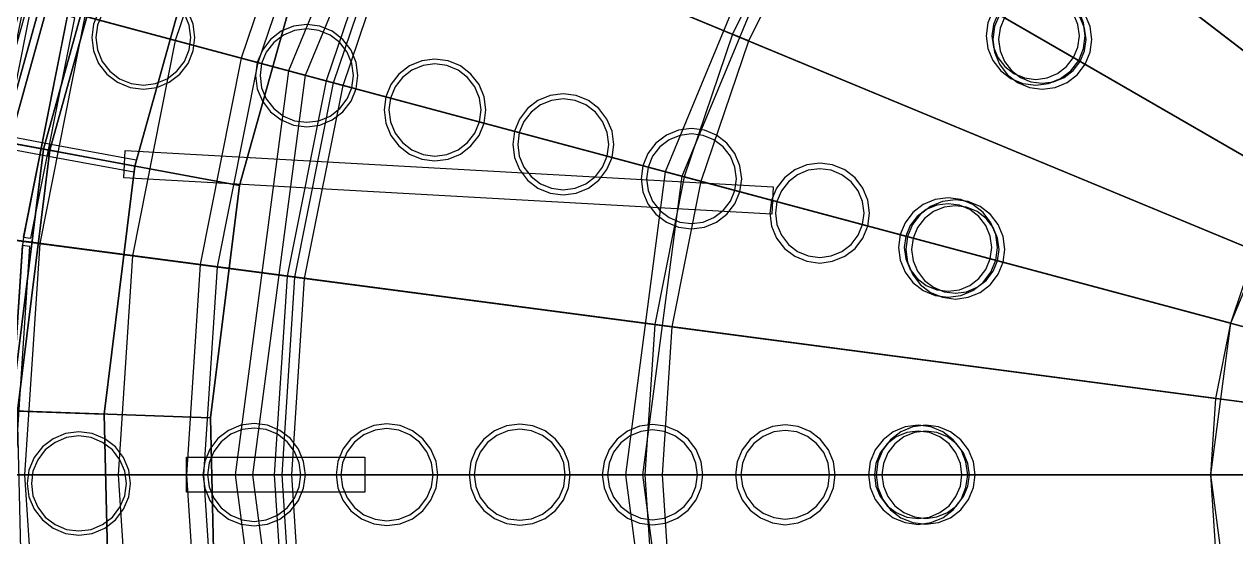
# Model space of a CAD drawing. Header units: millimetres. Extents: x -52000 to 54854, y -52000 to 53750.
# Drawn here: x -18162 to -5744, y -635 to 4617 of the extents above; entities that cross this region are included whole.
import ezdxf

# ---------------------------------------------------------------- set-up
doc = ezdxf.new("R2010")
doc.units = ezdxf.units.MM
for name, color, linetype, lineweight in [('D-BMK-AXIS', 7, 'Continuous', 13), ('D-STR-DECK', 7, 'Continuous', 25), ('D-STR-STRC', 7, 'Continuous', 25)]:
    doc.layers.add(name, color=color, linetype=linetype, lineweight=lineweight)

msp = doc.modelspace()

# ---------------------------------------------------------------- linework, layer by layer
at = {"layer": 'D-BMK-AXIS'}
msp.add_line((-52000, 0), (52000, 0), dxfattribs=at)
at = {"layer": 'D-STR-DECK'}
for points in [[(-4242.6, 4242.6), (-20435.4, 20435.4), (-22927.9, 17593.2), (-4760.1, 3652.6)], [(-4760.1, 3652.6), (-22927.9, 17593.2), (-25028.1, 14450), (-5196.2, 3000)], [(-4242.6, 4242.6), (-16617, 16617), (-18643.8, 14305.9), (-4760.1, 3652.6)], [(-4242.6, 4242.6), (-15399.6, 15399.6), (-17277.9, 13257.8), (-4760.1, 3652.6)], [(-5196.2, 3000), (-25028.1, 14450), (-26700.1, 11059.6), (-5543.3, 2296.1)], [(-4760.1, 3652.6), (-18643.8, 14305.9), (-20351.6, 11750), (-5196.2, 3000)], [(-4242.6, 4242.6), (-14182.2, 14182.2), (-15912.1, 12209.8), (-4760.1, 3652.6)], [(-3535.5, 3535.5), (-13293.6, 13293.6), (-14915, 11444.7), (-3966.8, 3043.8)], [(-4760.1, 3652.6), (-17277.9, 13257.8), (-18860.6, 10889.2), (-5196.2, 3000)], [(-4760.1, 3652.6), (-15912.1, 12209.8), (-17369.6, 10028.4), (-5196.2, 3000)], [(-3535.5, 3535.5), (-12162.2, 12162.2), (-13645.7, 10470.7), (-3966.8, 3043.8)], [(-5196.2, 3000), (-20351.6, 11750), (-21711.2, 8993.1), (-5543.3, 2296.1)], [(-3966.8, 3043.8), (-14915, 11444.7), (-16281.3, 9400), (-4330.1, 2500)], [(-4242.6, 4242.6), (-11313.7, 11313.7), (-13856.4, 8000), (-5196.2, 3000)], [(-5543.3, 2296.1), (-26700.1, 11059.6), (-27915.3, 7479.9), (-5795.6, 1552.9)], [(-3535.5, 3535.5), (-11030.9, 11030.9), (-12376.3, 9496.7), (-3966.8, 3043.8)], [(-5196.2, 3000), (-18860.6, 10889.2), (-20120.6, 8334.2), (-5543.3, 2296.1)], [(-3966.8, 3043.8), (-13645.7, 10470.7), (-14895.6, 8600), (-4330.1, 2500)], [(-5196.2, 3000), (-17369.6, 10028.4), (-18530, 7675.4), (-5543.3, 2296.1)], [(-3966.8, 3043.8), (-12376.3, 9496.7), (-13510, 7800), (-4330.1, 2500)], [(-4330.1, 2500), (-16281.3, 9400), (-17368.9, 7194.4), (-4619.4, 1913.4)], [(-5543.3, 2296.1), (-21711.2, 8993.1), (-22699.3, 6082.2), (-5795.6, 1552.9)], [(-4330.1, 2500), (-14895.6, 8600), (-15890.7, 6582.2), (-4619.4, 1913.4)], [(-3535.5, 3535.5), (-8485.3, 8485.3), (-10392.3, 6000), (-4330.1, 2500)], [(-5543.3, 2296.1), (-20120.6, 8334.2), (-21036.3, 5636.7), (-5795.6, 1552.9)], [(-13700.5, 7910), (-13856.4, 8000), (-15454.8, 4141.1), (-15280.9, 4094.5)], [(-5196.2, 3000), (-13856.4, 8000), (-15454.8, 4141.1), (-5795.6, 1552.9)], [(-4330.1, 2500), (-13510, 7800), (-14412.5, 5969.9), (-4619.4, 1913.4)], [(-5543.3, 2296.1), (-18530, 7675.4), (-19373.3, 5191.1), (-5795.6, 1552.9)], [(-5795.6, 1552.9), (-27915.3, 7479.9), (-28652.8, 3772.2), (-5948.7, 783.2)], [(-4619.4, 1913.4), (-17368.9, 7194.4), (-18159.4, 4865.8), (-4829.6, 1294.1)], [(-4619.4, 1913.4), (-15890.7, 6582.2), (-16613.9, 4451.7), (-4829.6, 1294.1)], [(-15077.7, 6245.4), (-15244, 6314.3), (-15937.8, 4270.5), (-15763.9, 4223.9)], [(-17953.1, 6181.3), (-17650.5, 6077.1), (-18389.1, 3416.5), (-18703.7, 3475)], [(-17578.2, 6052.2), (-17880.8, 6156.4), (-18628.5, 3461), (-18313.9, 3402.5)], [(-17243.4, 5936.9), (-17829.6, 6138.8), (-18575.3, 3451.1), (-17965.7, 3337.8)], [(-17767.3, 6117.3), (-17181.1, 5915.5), (-17900.9, 3325.8), (-18510.5, 3439.1)], [(-5795.6, 1552.9), (-22699.3, 6082.2), (-23299, 3067.4), (-5948.7, 783.2)], [(-17650.5, 6077.1), (-17578.2, 6052.2), (-18313.9, 3402.5), (-18389.1, 3416.5)], [(-15308.9, 5270.9), (-17578.2, 6052.2), (-18313.9, 3402.5), (-15954.3, 2964.1)], [(-17578.2, 6052.2), (-17578.2, 6052.2), (-18313.9, 3402.5), (-18313.9, 3402.5)], [(-14246.2, 5901), (-14412.5, 5969.9), (-15068.4, 4037.6), (-14894.6, 3991)], [(-14338.6, 5939.2), (-14412.5, 5969.9), (-15068.4, 4037.6), (-14991.2, 4016.9)], [(-4619.4, 1913.4), (-14412.5, 5969.9), (-15068.4, 4037.6), (-4829.6, 1294.1)], [(-10236.4, 5910), (-10392.3, 6000), (-11591.1, 3105.8), (-11417.2, 3059.2)], [(-4330.1, 2500), (-10392.3, 6000), (-11591.1, 3105.8), (-4829.6, 1294.1)], [(-17181.1, 5915.5), (-17243.4, 5936.9), (-17965.7, 3337.8), (-17900.9, 3325.8)], [(-17181.1, 5915.5), (-16341.4, 5626.4), (-17027.9, 3163.6), (-17900.9, 3325.8)], [(-17181.1, 5915.5), (-17181.1, 5915.5), (-17900.9, 3325.8), (-17900.9, 3325.8)], [(-10063.2, 5810), (-10219.1, 5900), (-10901.8, 4515.7), (-10735.5, 4446.8)], [(-5795.6, 1552.9), (-21036.3, 5636.7), (-21592, 2842.6), (-5948.7, 783.2)], [(-16341.4, 5626.4), (-16341.4, 5626.4), (-17027.9, 3163.6), (-17027.9, 3163.6)], [(-15308.9, 5270.9), (-15308.9, 5270.9), (-15954.3, 2964.1), (-15954.3, 2964.1)], [(-5795.6, 1552.9), (-19373.3, 5191.1), (-19885.1, 2617.9), (-5948.7, 783.2)], [(-18082.1, 4845.1), (-18159.4, 4865.8), (-18639.2, 2453.9), (-18559.8, 2443.5)], [(-4829.6, 1294.1), (-18159.4, 4865.8), (-18639.2, 2453.9), (-4957.2, 652.6)], [(-17536.5, 4698.9), (-17710.3, 4745.5), (-18178.2, 2393.2), (-17999.8, 2369.7)], [(-17644.1, 4683.2), (-17721.5, 4703.7), (-18172.5, 2436), (-18093.2, 2425.4)], [(-10735.5, 4446.8), (-10901.8, 4515.7), (-11397.9, 3054.1), (-11224.1, 3007.5)], [(-4829.6, 1294.1), (-16613.9, 4451.7), (-17052.9, 2245.1), (-4957.2, 652.6)], [(-15763.9, 4223.9), (-15937.8, 4270.5), (-16358.8, 2153.7), (-16180.4, 2130.2)], [(-15280.9, 4094.5), (-15454.8, 4141.1), (-16000, 0), (-15820, 0)], [(-5795.6, 1552.9), (-15454.8, 4141.1), (-16000, 0), (-6000, 0)], [(-14894.6, 3991), (-15068.4, 4037.6), (-15466.5, 2036.2), (-15288.1, 2012.7)], [(-14991.2, 4016.9), (-15068.4, 4037.6), (-15466.5, 2036.2), (-15387.2, 2025.8)], [(-4829.6, 1294.1), (-15068.4, 4037.6), (-15466.5, 2036.2), (-4957.2, 652.6)], [(-5948.7, 783.2), (-28652.8, 3772.2), (-28900, 0), (-6000, 0)], [(-18498.6, 3503), (-17889.1, 3389.7), (-17912.8, 3261.9), (-18522.4, 3375.2)], [(-17965.7, 3337.8), (-18575.3, 3451.1), (-18917.4, 677.5), (-18297.8, 655.3)], [(-18510.5, 3439.1), (-17900.9, 3325.8), (-18231.9, 653), (-18851.5, 675.2)], [(-15954.3, 2964.1), (-18313.9, 3402.5), (-18651.7, 668), (-16253.2, 582.1)], [(-18510.5, 3439.1), (-17900.9, 3325.8), (-17965.7, 3337.8), (-18575.3, 3451.1)], [(-18510.5, 3439.1), (-17900.9, 3325.8), (-17965.7, 3337.8), (-18575.3, 3451.1)], [(-15954.3, 2964.1), (-18313.9, 3402.5), (-18313.9, 3402.5), (-15954.3, 2964.1)], [(-15954.3, 2964.1), (-18313.9, 3402.5), (-18313.9, 3402.5), (-15954.3, 2964.1)], [(-17889.1, 3389.7), (-17016, 3227.5), (-17039.8, 3099.7), (-17912.8, 3261.9)], [(-17900.9, 3325.8), (-17965.7, 3337.8), (-18297.8, 655.3), (-18231.9, 653)], [(-17900.9, 3325.8), (-17027.9, 3163.6), (-17344.5, 621.2), (-18231.9, 653)], [(-17900.9, 3325.8), (-17900.9, 3325.8), (-18231.9, 653), (-18231.9, 653)], [(-17900.9, 3325.8), (-17027.9, 3163.6), (-17027.9, 3163.6), (-17900.9, 3325.8)], [(-17900.9, 3325.8), (-17027.9, 3163.6), (-17027.9, 3163.6), (-17900.9, 3325.8)], [(-10499.6, 2671.5), (-17141.9, 3043.5), (-17126.2, 3323.1), (-10484, 2951)], [(-17027.9, 3163.6), (-17027.9, 3163.6), (-17344.5, 621.2), (-17344.5, 621.2)], [(-11417.2, 3059.2), (-11591.1, 3105.8), (-12000, 0), (-11820, 0)], [(-4829.6, 1294.1), (-11591.1, 3105.8), (-12000, 0), (-5000, 0)], [(-5948.7, 783.2), (-23299, 3067.4), (-23500, 0), (-6000, 0)], [(-11224.1, 3007.5), (-11397.9, 3054.1), (-11699, 1540.2), (-11520.6, 1516.7)], [(-15954.3, 2964.1), (-15954.3, 2964.1), (-16253.2, 582.1), (-16253.2, 582.1)], [(-5948.7, 783.2), (-21592, 2842.6), (-21778.4, 0), (-6000, 0)], [(-5948.7, 783.2), (-19885.1, 2617.9), (-20056.7, 0), (-6000, 0)], [(-4957.2, 652.6), (-18639.2, 2453.9), (-18800, 0), (-5000, 0)], [(-17999.8, 2369.7), (-18178.2, 2393.2), (-18335.1, 0), (-18155.1, 0)], [(-18104.5, 2340.1), (-18183.8, 2350.4), (-18335, 43.2), (-18255, 43)], [(-4957.2, 652.6), (-17052.9, 2245.1), (-17200, 0), (-5000, 0)], [(-16180.4, 2130.2), (-16358.8, 2153.7), (-16500, 0), (-16320, 0)], [(-15288.1, 2012.7), (-15466.5, 2036.2), (-15600, 0), (-15420, 0)], [(-15387.2, 2025.8), (-15466.5, 2036.2), (-15600, 0), (-15520, 0)], [(-4957.2, 652.6), (-15466.5, 2036.2), (-15600, 0), (-5000, 0)], [(-11520.6, 1516.7), (-11699, 1540.2), (-11800, 0), (-11620, 0)], [(-16253.2, 582.1), (-18651.7, 668), (-18651.7, 668), (-16253.2, 582.1)], [(-16253.2, 582.1), (-18651.7, 668), (-18651.7, 668), (-16253.2, 582.1)], [(-16253.2, 582.1), (-18651.7, 668), (-18582.6, -2091.8), (-16197.7, -1823.3)], [(-18231.9, 653), (-17344.5, 621.2), (-17344.5, 621.2), (-18231.9, 653)], [(-18231.9, 653), (-17344.5, 621.2), (-17344.5, 621.2), (-18231.9, 653)], [(-18231.9, 653), (-17344.5, 621.2), (-17282.8, -1945.5), (-18165.3, -2044.8)], [(-17344.5, 621.2), (-17344.5, 621.2), (-17282.8, -1945.5), (-17282.8, -1945.5)], [(-16253.2, 582.1), (-16253.2, 582.1), (-16197.7, -1823.3), (-16197.7, -1823.3)], [(-14672.7, -180), (-16500, -180), (-16500, 180), (-14672.7, 180)], [(-6000, 0), (-28900, 0), (-28652.8, -3772.2), (-5948.7, -783.2)], [(-6000, 0), (-23500, 0), (-23299, -3067.4), (-5948.7, -783.2)], [(-6000, 0), (-21778.4, 0), (-21592, -2842.6), (-5948.7, -783.2)], [(-6000, 0), (-20056.7, 0), (-19885.1, -2617.9), (-5948.7, -783.2)], [(-5000, 0), (-18800, 0), (-18639.2, -2453.9), (-4957.2, -652.6)], [(-18155.1, 0), (-18335.1, 0), (-18178.2, -2393.2), (-17999.8, -2369.7)], [(-5000, 0), (-17200, 0), (-17052.9, -2245.1), (-4957.2, -652.6)], [(-16320, 0), (-16500, 0), (-16358.8, -2153.7), (-16180.4, -2130.2)], [(-15820, 0), (-16000, 0), (-15454.8, -4141.1), (-15280.9, -4094.5)], [(-6000, 0), (-16000, 0), (-15454.8, -4141.1), (-5795.6, -1552.9)], [(-15420, 0), (-15600, 0), (-15466.5, -2036.2), (-15288.1, -2012.7)], [(-15520, 0), (-15600, 0), (-15466.5, -2036.2), (-15387.2, -2025.8)], [(-5000, 0), (-15600, 0), (-15466.5, -2036.2), (-4957.2, -652.6)], [(-11820, 0), (-12000, 0), (-11591.1, -3105.8), (-11417.2, -3059.2)], [(-5000, 0), (-12000, 0), (-11591.1, -3105.8), (-4829.6, -1294.1)], [(-11620, 0), (-11800, 0), (-11699, -1540.2), (-11520.6, -1516.7)]]:
    msp.add_lwpolyline(points, close=True, dxfattribs=at)
at = {"layer": 'D-STR-STRC'}
for points in [[(-16412, 4480.5), (-16430.1, 4617.4), (-16482.9, 4745), (-16567, 4854.6), (-16676.6, 4938.7), (-16804.2, 4991.5), (-16941.1, 5009.6), (-17078.1, 4991.5), (-17205.7, 4938.7), (-17315.3, 4854.6), (-17399.4, 4745), (-17452.2, 4617.4), (-17470.2, 4480.5), (-17452.2, 4343.5), (-17399.4, 4215.9), (-17315.3, 4106.3), (-17205.7, 4022.3), (-17078.1, 3969.4), (-16941.1, 3951.4), (-16804.2, 3969.4), (-16676.6, 4022.3), (-16567, 4106.3), (-16482.9, 4215.9), (-16430.1, 4343.5)], [(-16412, 4480.5), (-16430.1, 4617.4), (-16482.9, 4745), (-16567, 4854.6), (-16676.6, 4938.7), (-16804.2, 4991.5), (-16941.1, 5009.6), (-17078.1, 4991.5), (-17205.7, 4938.7), (-17315.3, 4854.6), (-17399.4, 4745), (-17452.2, 4617.4), (-17470.2, 4480.5), (-17452.2, 4343.5), (-17399.4, 4215.9), (-17315.3, 4106.3), (-17205.7, 4022.3), (-17078.1, 3969.4), (-16941.1, 3951.4), (-16804.2, 3969.4), (-16676.6, 4022.3), (-16567, 4106.3), (-16482.9, 4215.9), (-16430.1, 4343.5)], [(-7286, 4500), (-7303.4, 4631.5), (-7354.1, 4754.1), (-7434.9, 4859.3), (-7540.1, 4940.1), (-7662.7, 4990.9), (-7794.2, 5008.2), (-7925.8, 4990.9), (-8048.3, 4940.1), (-8153.6, 4859.3), (-8234.3, 4754.1), (-8285.1, 4631.5), (-8302.4, 4500), (-8285.1, 4368.5), (-8234.3, 4245.9), (-8153.6, 4140.7), (-8048.3, 4059.9), (-7925.8, 4009.1), (-7794.2, 3991.8), (-7662.7, 4009.1), (-7540.1, 4059.9), (-7434.9, 4140.7), (-7354.1, 4245.9), (-7303.4, 4368.5)], [(-7286, 4500), (-7303.4, 4631.5), (-7354.1, 4754.1), (-7434.9, 4859.3), (-7540.1, 4940.1), (-7662.7, 4990.9), (-7794.2, 5008.2), (-7925.8, 4990.9), (-8048.3, 4940.1), (-8153.6, 4859.3), (-8234.3, 4754.1), (-8285.1, 4631.5), (-8302.4, 4500), (-8285.1, 4368.5), (-8234.3, 4245.9), (-8153.6, 4140.7), (-8048.3, 4059.9), (-7925.8, 4009.1), (-7794.2, 3991.8), (-7662.7, 4009.1), (-7540.1, 4059.9), (-7434.9, 4140.7), (-7354.1, 4245.9), (-7303.4, 4368.5)], [(-7218.9, 4461.1), (-7236.2, 4592.6), (-7286.9, 4715.1), (-7367.7, 4820.3), (-7472.9, 4901.1), (-7595.4, 4951.8), (-7726.9, 4969.1), (-7858.4, 4951.8), (-7980.9, 4901.1), (-8086.1, 4820.3), (-8166.8, 4715.1), (-8217.6, 4592.6), (-8234.9, 4461.1), (-8217.6, 4329.6), (-8166.8, 4207.1), (-8086.1, 4101.9), (-7980.9, 4021.2), (-7858.4, 3970.4), (-7726.9, 3953.1), (-7595.4, 3970.4), (-7472.9, 4021.2), (-7367.7, 4101.9), (-7286.9, 4207.1), (-7236.2, 4329.6)], [(-16454.5, 4480.5), (-16471.1, 4606.4), (-16519.7, 4723.8), (-16597, 4824.6), (-16697.8, 4901.9), (-16815.2, 4950.6), (-16941.1, 4967.1), (-17067.1, 4950.6), (-17184.5, 4901.9), (-17285.3, 4824.6), (-17362.6, 4723.8), (-17411.2, 4606.4), (-17427.8, 4480.5), (-17411.2, 4354.5), (-17362.6, 4237.1), (-17285.3, 4136.3), (-17184.5, 4059), (-17067.1, 4010.4), (-16941.1, 3993.8), (-16815.2, 4010.4), (-16697.8, 4059), (-16597, 4136.3), (-16519.7, 4237.1), (-16471.1, 4354.5)], [(-16454.5, 4480.5), (-16471.1, 4606.4), (-16519.7, 4723.8), (-16597, 4824.6), (-16697.8, 4901.9), (-16815.2, 4950.6), (-16941.1, 4967.1), (-17067.1, 4950.6), (-17184.5, 4901.9), (-17285.3, 4824.6), (-17362.6, 4723.8), (-17411.2, 4606.4), (-17427.8, 4480.5), (-17411.2, 4354.5), (-17362.6, 4237.1), (-17285.3, 4136.3), (-17184.5, 4059), (-17067.1, 4010.4), (-16941.1, 3993.8), (-16815.2, 4010.4), (-16697.8, 4059), (-16597, 4136.3), (-16519.7, 4237.1), (-16471.1, 4354.5)], [(-7345.9, 4500), (-7361.2, 4616), (-7406, 4724.2), (-7477.2, 4817), (-7570.1, 4888.3), (-7678.2, 4933.1), (-7794.2, 4948.3), (-7910.3, 4933.1), (-8018.4, 4888.3), (-8111.3, 4817), (-8182.5, 4724.2), (-8227.3, 4616), (-8242.6, 4500), (-8227.3, 4384), (-8182.5, 4275.8), (-8111.3, 4183), (-8018.4, 4111.7), (-7910.3, 4066.9), (-7794.2, 4051.7), (-7678.2, 4066.9), (-7570.1, 4111.7), (-7477.2, 4183), (-7406, 4275.8), (-7361.2, 4384)], [(-7345.9, 4500), (-7361.2, 4616), (-7406, 4724.2), (-7477.2, 4817), (-7570.1, 4888.3), (-7678.2, 4933.1), (-7794.2, 4948.3), (-7910.3, 4933.1), (-8018.4, 4888.3), (-8111.3, 4817), (-8182.5, 4724.2), (-8227.3, 4616), (-8242.6, 4500), (-8227.3, 4384), (-8182.5, 4275.8), (-8111.3, 4183), (-8018.4, 4111.7), (-7910.3, 4066.9), (-7794.2, 4051.7), (-7678.2, 4066.9), (-7570.1, 4111.7), (-7477.2, 4183), (-7406, 4275.8), (-7361.2, 4384)], [(-7278.9, 4461.1), (-7294.1, 4577.1), (-7338.9, 4685.1), (-7410.1, 4777.9), (-7502.9, 4849.1), (-7610.9, 4893.8), (-7726.9, 4909.1), (-7842.8, 4893.8), (-7950.9, 4849.1), (-8043.7, 4777.9), (-8114.9, 4685.1), (-8159.6, 4577.1), (-8174.9, 4461.1), (-8159.6, 4345.2), (-8114.9, 4237.1), (-8043.7, 4144.3), (-7950.9, 4073.1), (-7842.8, 4028.4), (-7726.9, 4013.1), (-7610.9, 4028.4), (-7502.9, 4073.1), (-7410.1, 4144.3), (-7338.9, 4237.1), (-7294.1, 4345.2)], [(-14742.4, 4090.8), (-14760.2, 4226.6), (-14812.7, 4353.1), (-14896, 4461.7), (-15004.7, 4545.1), (-15131.2, 4597.5), (-15267, 4615.4), (-15402.8, 4597.5), (-15529.3, 4545.1), (-15638, 4461.7), (-15721.3, 4353.1), (-15773.7, 4226.6), (-15791.6, 4090.8), (-15773.7, 3955), (-15721.3, 3828.5), (-15638, 3719.8), (-15529.3, 3636.4), (-15402.8, 3584), (-15267, 3566.1), (-15131.2, 3584), (-15004.7, 3636.4), (-14896, 3719.8), (-14812.7, 3828.5), (-14760.2, 3955)], [(-14742.4, 4090.8), (-14760.2, 4226.6), (-14812.7, 4353.1), (-14896, 4461.7), (-15004.7, 4545.1), (-15131.2, 4597.5), (-15267, 4615.4), (-15402.8, 4597.5), (-15529.3, 4545.1), (-15638, 4461.7), (-15721.3, 4353.1), (-15773.7, 4226.6), (-15791.6, 4090.8), (-15773.7, 3955), (-15721.3, 3828.5), (-15638, 3719.8), (-15529.3, 3636.4), (-15402.8, 3584), (-15267, 3566.1), (-15131.2, 3584), (-15004.7, 3636.4), (-14896, 3719.8), (-14812.7, 3828.5), (-14760.2, 3955)], [(-14788.5, 4090.8), (-14804.8, 4214.6), (-14852.6, 4330), (-14928.7, 4429.1), (-15027.7, 4505.2), (-15143.2, 4553), (-15267, 4569.3), (-15390.8, 4553), (-15506.2, 4505.2), (-15605.3, 4429.1), (-15681.4, 4330), (-15729.2, 4214.6), (-15745.5, 4090.8), (-15729.2, 3966.9), (-15681.4, 3851.5), (-15605.3, 3752.4), (-15506.2, 3676.4), (-15390.8, 3628.6), (-15267, 3612.3), (-15143.2, 3628.6), (-15027.7, 3676.4), (-14928.7, 3752.4), (-14852.6, 3851.5), (-14804.8, 3966.9)], [(-14788.5, 4090.8), (-14804.8, 4214.6), (-14852.6, 4330), (-14928.7, 4429.1), (-15027.7, 4505.2), (-15143.2, 4553), (-15267, 4569.3), (-15390.8, 4553), (-15506.2, 4505.2), (-15605.3, 4429.1), (-15681.4, 4330), (-15729.2, 4214.6), (-15745.5, 4090.8), (-15729.2, 3966.9), (-15681.4, 3851.5), (-15605.3, 3752.4), (-15506.2, 3676.4), (-15390.8, 3628.6), (-15267, 3612.3), (-15143.2, 3628.6), (-15027.7, 3676.4), (-14928.7, 3752.4), (-14852.6, 3851.5), (-14804.8, 3966.9)], [(-13430.9, 3738.5), (-13448.7, 3873.4), (-13500.8, 3999.2), (-13583.6, 4107.1), (-13691.6, 4190), (-13817.3, 4242.1), (-13952.3, 4259.8), (-14087.2, 4242.1), (-14212.9, 4190), (-14320.9, 4107.1), (-14403.8, 3999.2), (-14455.8, 3873.4), (-14473.6, 3738.5), (-14455.8, 3603.6), (-14403.8, 3477.8), (-14320.9, 3369.9), (-14212.9, 3287), (-14087.2, 3234.9), (-13952.3, 3217.2), (-13817.3, 3234.9), (-13691.6, 3287), (-13583.6, 3369.9), (-13500.8, 3477.8), (-13448.7, 3603.6)], [(-13430.9, 3738.5), (-13448.7, 3873.4), (-13500.8, 3999.2), (-13583.6, 4107.1), (-13691.6, 4190), (-13817.3, 4242.1), (-13952.3, 4259.8), (-14087.2, 4242.1), (-14212.9, 4190), (-14320.9, 4107.1), (-14403.8, 3999.2), (-14455.8, 3873.4), (-14473.6, 3738.5), (-14455.8, 3603.6), (-14403.8, 3477.8), (-14320.9, 3369.9), (-14212.9, 3287), (-14087.2, 3234.9), (-13952.3, 3217.2), (-13817.3, 3234.9), (-13691.6, 3287), (-13583.6, 3369.9), (-13500.8, 3477.8), (-13448.7, 3603.6)], [(-13479.8, 3738.5), (-13495.9, 3860.8), (-13543.1, 3974.7), (-13618.2, 4072.6), (-13716, 4147.7), (-13830, 4194.9), (-13952.3, 4211), (-14074.5, 4194.9), (-14188.5, 4147.7), (-14286.3, 4072.6), (-14361.4, 3974.7), (-14408.6, 3860.8), (-14424.7, 3738.5), (-14408.6, 3616.2), (-14361.4, 3502.3), (-14286.3, 3404.4), (-14188.5, 3329.3), (-14074.5, 3282.1), (-13952.3, 3266), (-13830, 3282.1), (-13716, 3329.3), (-13618.2, 3404.4), (-13543.1, 3502.3), (-13495.9, 3616.2)], [(-13479.8, 3738.5), (-13495.9, 3860.8), (-13543.1, 3974.7), (-13618.2, 4072.6), (-13716, 4147.7), (-13830, 4194.9), (-13952.3, 4211), (-14074.5, 4194.9), (-14188.5, 4147.7), (-14286.3, 4072.6), (-14361.4, 3974.7), (-14408.6, 3860.8), (-14424.7, 3738.5), (-14408.6, 3616.2), (-14361.4, 3502.3), (-14286.3, 3404.4), (-14188.5, 3329.3), (-14074.5, 3282.1), (-13952.3, 3266), (-13830, 3282.1), (-13716, 3329.3), (-13618.2, 3404.4), (-13543.1, 3502.3), (-13495.9, 3616.2)], [(-12119.5, 3386.2), (-12137.1, 3520.3), (-12188.9, 3645.2), (-12271.2, 3752.5), (-12378.5, 3834.9), (-12503.4, 3886.6), (-12637.5, 3904.3), (-12771.6, 3886.6), (-12896.6, 3834.9), (-13003.8, 3752.5), (-13086.2, 3645.2), (-13137.9, 3520.3), (-13155.6, 3386.2), (-13137.9, 3252.1), (-13086.2, 3127.2), (-13003.8, 3019.9), (-12896.6, 2937.6), (-12771.6, 2885.8), (-12637.5, 2868.2), (-12503.4, 2885.8), (-12378.5, 2937.6), (-12271.2, 3019.9), (-12188.9, 3127.2), (-12137.1, 3252.1)], [(-12119.5, 3386.2), (-12137.1, 3520.3), (-12188.9, 3645.2), (-12271.2, 3752.5), (-12378.5, 3834.9), (-12503.4, 3886.6), (-12637.5, 3904.3), (-12771.6, 3886.6), (-12896.6, 3834.9), (-13003.8, 3752.5), (-13086.2, 3645.2), (-13137.9, 3520.3), (-13155.6, 3386.2), (-13137.9, 3252.1), (-13086.2, 3127.2), (-13003.8, 3019.9), (-12896.6, 2937.6), (-12771.6, 2885.8), (-12637.5, 2868.2), (-12503.4, 2885.8), (-12378.5, 2937.6), (-12271.2, 3019.9), (-12188.9, 3127.2), (-12137.1, 3252.1)], [(-12171.1, 3386.2), (-12187, 3506.9), (-12233.6, 3619.4), (-12307.7, 3716), (-12404.3, 3790.2), (-12516.8, 3836.8), (-12637.5, 3852.6), (-12758.3, 3836.8), (-12870.7, 3790.2), (-12967.3, 3716), (-13041.5, 3619.4), (-13088.1, 3506.9), (-13104, 3386.2), (-13088.1, 3265.5), (-13041.5, 3153), (-12967.3, 3056.4), (-12870.7, 2982.3), (-12758.3, 2935.7), (-12637.5, 2919.8), (-12516.8, 2935.7), (-12404.3, 2982.3), (-12307.7, 3056.4), (-12233.6, 3153), (-12187, 3265.5)], [(-12171.1, 3386.2), (-12187, 3506.9), (-12233.6, 3619.4), (-12307.7, 3716), (-12404.3, 3790.2), (-12516.8, 3836.8), (-12637.5, 3852.6), (-12758.3, 3836.8), (-12870.7, 3790.2), (-12967.3, 3716), (-13041.5, 3619.4), (-13088.1, 3506.9), (-13104, 3386.2), (-13088.1, 3265.5), (-13041.5, 3153), (-12967.3, 3056.4), (-12870.7, 2982.3), (-12758.3, 2935.7), (-12637.5, 2919.8), (-12516.8, 2935.7), (-12404.3, 2982.3), (-12307.7, 3056.4), (-12233.6, 3153), (-12187, 3265.5)], [(-10808, 3033.9), (-10825.6, 3167.2), (-10877, 3291.3), (-10958.8, 3397.9), (-11065.4, 3479.7), (-11189.6, 3531.2), (-11322.8, 3548.7), (-11456, 3531.2), (-11580.2, 3479.7), (-11686.8, 3397.9), (-11768.6, 3291.3), (-11820, 3167.2), (-11837.6, 3033.9), (-11820, 2900.7), (-11768.6, 2776.6), (-11686.8, 2669.9), (-11580.2, 2588.1), (-11456, 2536.7), (-11322.8, 2519.2), (-11189.6, 2536.7), (-11065.4, 2588.1), (-10958.8, 2669.9), (-10877, 2776.6), (-10825.6, 2900.7)], [(-10808, 3033.9), (-10825.6, 3167.2), (-10877, 3291.3), (-10958.8, 3397.9), (-11065.4, 3479.7), (-11189.6, 3531.2), (-11322.8, 3548.7), (-11456, 3531.2), (-11580.2, 3479.7), (-11686.8, 3397.9), (-11768.6, 3291.3), (-11820, 3167.2), (-11837.6, 3033.9), (-11820, 2900.7), (-11768.6, 2776.6), (-11686.8, 2669.9), (-11580.2, 2588.1), (-11456, 2536.7), (-11322.8, 2519.2), (-11189.6, 2536.7), (-11065.4, 2588.1), (-10958.8, 2669.9), (-10877, 2776.6), (-10825.6, 2900.7)], [(-10862.4, 3033.9), (-10878.1, 3153.1), (-10924.1, 3264.1), (-10997.2, 3359.5), (-11092.6, 3432.7), (-11203.6, 3478.6), (-11322.8, 3494.3), (-11442, 3478.6), (-11553, 3432.7), (-11648.4, 3359.5), (-11721.5, 3264.1), (-11767.5, 3153.1), (-11783.2, 3033.9), (-11767.5, 2914.8), (-11721.5, 2803.7), (-11648.4, 2708.4), (-11553, 2635.2), (-11442, 2589.2), (-11322.8, 2573.5), (-11203.6, 2589.2), (-11092.6, 2635.2), (-10997.2, 2708.4), (-10924.1, 2803.7), (-10878.1, 2914.8)], [(-10862.4, 3033.9), (-10878.1, 3153.1), (-10924.1, 3264.1), (-10997.2, 3359.5), (-11092.6, 3432.7), (-11203.6, 3478.6), (-11322.8, 3494.3), (-11442, 3478.6), (-11553, 3432.7), (-11648.4, 3359.5), (-11721.5, 3264.1), (-11767.5, 3153.1), (-11783.2, 3033.9), (-11767.5, 2914.8), (-11721.5, 2803.7), (-11648.4, 2708.4), (-11553, 2635.2), (-11442, 2589.2), (-11322.8, 2573.5), (-11203.6, 2589.2), (-11092.6, 2635.2), (-10997.2, 2708.4), (-10924.1, 2803.7), (-10878.1, 2914.8)], [(-9496.6, 2681.7), (-9514, 2814), (-9565.1, 2937.4), (-9646.4, 3043.3), (-9752.3, 3124.6), (-9875.7, 3175.7), (-10008.1, 3193.1), (-10140.4, 3175.7), (-10263.8, 3124.6), (-10369.7, 3043.3), (-10451, 2937.4), (-10502.1, 2814), (-10519.5, 2681.7), (-10502.1, 2549.3), (-10451, 2425.9), (-10369.7, 2320), (-10263.8, 2238.7), (-10140.4, 2187.6), (-10008.1, 2170.2), (-9875.7, 2187.6), (-9752.3, 2238.7), (-9646.4, 2320), (-9565.1, 2425.9), (-9514, 2549.3)], [(-9496.6, 2681.7), (-9514, 2814), (-9565.1, 2937.4), (-9646.4, 3043.3), (-9752.3, 3124.6), (-9875.7, 3175.7), (-10008.1, 3193.1), (-10140.4, 3175.7), (-10263.8, 3124.6), (-10369.7, 3043.3), (-10451, 2937.4), (-10502.1, 2814), (-10519.5, 2681.7), (-10502.1, 2549.3), (-10451, 2425.9), (-10369.7, 2320), (-10263.8, 2238.7), (-10140.4, 2187.6), (-10008.1, 2170.2), (-9875.7, 2187.6), (-9752.3, 2238.7), (-9646.4, 2320), (-9565.1, 2425.9), (-9514, 2549.3)], [(-9553.7, 2681.7), (-9569.2, 2799.3), (-9614.6, 2908.8), (-9686.8, 3002.9), (-9780.9, 3075.2), (-9890.5, 3120.5), (-10008.1, 3136), (-10125.7, 3120.5), (-10235.3, 3075.2), (-10329.4, 3002.9), (-10401.6, 2908.8), (-10447, 2799.3), (-10462.4, 2681.7), (-10447, 2564.1), (-10401.6, 2454.5), (-10329.4, 2360.4), (-10235.3, 2288.2), (-10125.7, 2242.8), (-10008.1, 2227.3), (-9890.5, 2242.8), (-9780.9, 2288.2), (-9686.8, 2360.4), (-9614.6, 2454.5), (-9569.2, 2564.1)], [(-9553.7, 2681.7), (-9569.2, 2799.3), (-9614.6, 2908.8), (-9686.8, 3002.9), (-9780.9, 3075.2), (-9890.5, 3120.5), (-10008.1, 3136), (-10125.7, 3120.5), (-10235.3, 3075.2), (-10329.4, 3002.9), (-10401.6, 2908.8), (-10447, 2799.3), (-10462.4, 2681.7), (-10447, 2564.1), (-10401.6, 2454.5), (-10329.4, 2360.4), (-10235.3, 2288.2), (-10125.7, 2242.8), (-10008.1, 2227.3), (-9890.5, 2242.8), (-9780.9, 2288.2), (-9686.8, 2360.4), (-9614.6, 2454.5), (-9569.2, 2564.1)], [(-8185.1, 2329.4), (-8202.5, 2460.9), (-8253.2, 2583.5), (-8334, 2688.7), (-8439.2, 2769.5), (-8561.8, 2820.2), (-8693.3, 2837.6), (-8824.9, 2820.2), (-8947.4, 2769.5), (-9052.7, 2688.7), (-9133.4, 2583.5), (-9184.2, 2460.9), (-9201.5, 2329.4), (-9184.2, 2197.8), (-9133.4, 2075.3), (-9052.7, 1970), (-8947.4, 1889.3), (-8824.9, 1838.5), (-8693.3, 1821.2), (-8561.8, 1838.5), (-8439.2, 1889.3), (-8334, 1970), (-8253.2, 2075.3), (-8202.5, 2197.8)], [(-8185.1, 2329.4), (-8202.5, 2460.9), (-8253.2, 2583.5), (-8334, 2688.7), (-8439.2, 2769.5), (-8561.8, 2820.2), (-8693.3, 2837.6), (-8824.9, 2820.2), (-8947.4, 2769.5), (-9052.7, 2688.7), (-9133.4, 2583.5), (-9184.2, 2460.9), (-9201.5, 2329.4), (-9184.2, 2197.8), (-9133.4, 2075.3), (-9052.7, 1970), (-8947.4, 1889.3), (-8824.9, 1838.5), (-8693.3, 1821.2), (-8561.8, 1838.5), (-8439.2, 1889.3), (-8334, 1970), (-8253.2, 2075.3), (-8202.5, 2197.8)], [(-8245, 2329.4), (-8260.3, 2445.4), (-8305.1, 2553.5), (-8376.3, 2646.4), (-8469.2, 2717.6), (-8577.3, 2762.4), (-8693.3, 2777.7), (-8809.4, 2762.4), (-8917.5, 2717.6), (-9010.4, 2646.4), (-9081.6, 2553.5), (-9126.4, 2445.4), (-9141.7, 2329.4), (-9126.4, 2213.3), (-9081.6, 2105.2), (-9010.4, 2012.3), (-8917.5, 1941.1), (-8809.4, 1896.3), (-8693.3, 1881), (-8577.3, 1896.3), (-8469.2, 1941.1), (-8376.3, 2012.3), (-8305.1, 2105.2), (-8260.3, 2213.3)], [(-8245, 2329.4), (-8260.3, 2445.4), (-8305.1, 2553.5), (-8376.3, 2646.4), (-8469.2, 2717.6), (-8577.3, 2762.4), (-8693.3, 2777.7), (-8809.4, 2762.4), (-8917.5, 2717.6), (-9010.4, 2646.4), (-9081.6, 2553.5), (-9126.4, 2445.4), (-9141.7, 2329.4), (-9126.4, 2213.3), (-9081.6, 2105.2), (-9010.4, 2012.3), (-8917.5, 1941.1), (-8809.4, 1896.3), (-8693.3, 1881), (-8577.3, 1896.3), (-8469.2, 1941.1), (-8376.3, 2012.3), (-8305.1, 2105.2), (-8260.3, 2213.3)], [(-8110.2, 2309.2), (-8127.5, 2440.7), (-8178.3, 2563.2), (-8259, 2668.5), (-8364.2, 2749.2), (-8486.7, 2799.9), (-8618.2, 2817.2), (-8749.7, 2799.9), (-8872.2, 2749.2), (-8977.4, 2668.5), (-9058.1, 2563.2), (-9108.9, 2440.7), (-9126.2, 2309.2), (-9108.9, 2177.8), (-9058.1, 2055.2), (-8977.4, 1950), (-8872.2, 1869.3), (-8749.7, 1818.6), (-8618.2, 1801.2), (-8486.7, 1818.6), (-8364.2, 1869.3), (-8259, 1950), (-8178.3, 2055.2), (-8127.5, 2177.8)], [(-8170.2, 2309.2), (-8185.5, 2425.2), (-8230.2, 2533.2), (-8301.4, 2626), (-8394.2, 2697.2), (-8502.3, 2742), (-8618.2, 2757.2), (-8734.2, 2742), (-8842.2, 2697.2), (-8935, 2626), (-9006.2, 2533.2), (-9050.9, 2425.2), (-9066.2, 2309.2), (-9050.9, 2193.3), (-9006.2, 2085.2), (-8935, 1992.5), (-8842.2, 1921.3), (-8734.2, 1876.5), (-8618.2, 1861.2), (-8502.3, 1876.5), (-8394.2, 1921.3), (-8301.4, 1992.5), (-8230.2, 2085.2), (-8185.5, 2193.3)], [(-15280.9, 0), (-15298.8, 135.8), (-15351.2, 262.3), (-15434.6, 371), (-15543.2, 454.3), (-15669.8, 506.8), (-15805.6, 524.6), (-15941.3, 506.8), (-16067.9, 454.3), (-16176.5, 371), (-16259.9, 262.3), (-16312.3, 135.8), (-16330.2, 0), (-16312.3, -135.8), (-16259.9, -262.3), (-16176.5, -371), (-16067.9, -454.3), (-15941.3, -506.8), (-15805.6, -524.6), (-15669.8, -506.8), (-15543.2, -454.3), (-15434.6, -371), (-15351.2, -262.3), (-15298.8, -135.8)], [(-15280.9, 0), (-15298.8, 135.8), (-15351.2, 262.3), (-15434.6, 371), (-15543.2, 454.3), (-15669.8, 506.8), (-15805.6, 524.6), (-15941.3, 506.8), (-16067.9, 454.3), (-16176.5, 371), (-16259.9, 262.3), (-16312.3, 135.8), (-16330.2, 0), (-16312.3, -135.8), (-16259.9, -262.3), (-16176.5, -371), (-16067.9, -454.3), (-15941.3, -506.8), (-15805.6, -524.6), (-15669.8, -506.8), (-15543.2, -454.3), (-15434.6, -371), (-15351.2, -262.3), (-15298.8, -135.8)], [(-13923.1, 0), (-13940.9, 134.9), (-13992.9, 260.7), (-14075.8, 368.6), (-14183.8, 451.5), (-14309.5, 503.6), (-14444.4, 521.3), (-14579.4, 503.6), (-14705.1, 451.5), (-14813.1, 368.6), (-14895.9, 260.7), (-14948, 134.9), (-14965.8, 0), (-14948, -134.9), (-14895.9, -260.7), (-14813.1, -368.6), (-14705.1, -451.5), (-14579.4, -503.6), (-14444.4, -521.3), (-14309.5, -503.6), (-14183.8, -451.5), (-14075.8, -368.6), (-13992.9, -260.7), (-13940.9, -134.9)], [(-13923.1, 0), (-13940.9, 134.9), (-13992.9, 260.7), (-14075.8, 368.6), (-14183.8, 451.5), (-14309.5, 503.6), (-14444.4, 521.3), (-14579.4, 503.6), (-14705.1, 451.5), (-14813.1, 368.6), (-14895.9, 260.7), (-14948, 134.9), (-14965.8, 0), (-14948, -134.9), (-14895.9, -260.7), (-14813.1, -368.6), (-14705.1, -451.5), (-14579.4, -503.6), (-14444.4, -521.3), (-14309.5, -503.6), (-14183.8, -451.5), (-14075.8, -368.6), (-13992.9, -260.7), (-13940.9, -134.9)], [(-12565.3, 0), (-12582.9, 134.1), (-12634.7, 259), (-12717, 366.3), (-12824.3, 448.6), (-12949.3, 500.4), (-13083.3, 518.1), (-13217.4, 500.4), (-13342.4, 448.6), (-13449.7, 366.3), (-13532, 259), (-13583.7, 134.1), (-13601.4, 0), (-13583.7, -134.1), (-13532, -259), (-13449.7, -366.3), (-13342.4, -448.6), (-13217.4, -500.4), (-13083.3, -518.1), (-12949.3, -500.4), (-12824.3, -448.6), (-12717, -366.3), (-12634.7, -259), (-12582.9, -134.1)], [(-12565.3, 0), (-12582.9, 134.1), (-12634.7, 259), (-12717, 366.3), (-12824.3, 448.6), (-12949.3, 500.4), (-13083.3, 518.1), (-13217.4, 500.4), (-13342.4, 448.6), (-13449.7, 366.3), (-13532, 259), (-13583.7, 134.1), (-13601.4, 0), (-13583.7, -134.1), (-13532, -259), (-13449.7, -366.3), (-13342.4, -448.6), (-13217.4, -500.4), (-13083.3, -518.1), (-12949.3, -500.4), (-12824.3, -448.6), (-12717, -366.3), (-12634.7, -259), (-12582.9, -134.1)], [(-11207.5, 0), (-11225, 133.2), (-11276.4, 257.4), (-11358.2, 364), (-11464.8, 445.8), (-11589, 497.2), (-11722.2, 514.8), (-11855.5, 497.2), (-11979.6, 445.8), (-12086.2, 364), (-12168, 257.4), (-12219.4, 133.2), (-12237, 0), (-12219.4, -133.2), (-12168, -257.4), (-12086.2, -364), (-11979.6, -445.8), (-11855.5, -497.2), (-11722.2, -514.8), (-11589, -497.2), (-11464.8, -445.8), (-11358.2, -364), (-11276.4, -257.4), (-11225, -133.2)], [(-11207.5, 0), (-11225, 133.2), (-11276.4, 257.4), (-11358.2, 364), (-11464.8, 445.8), (-11589, 497.2), (-11722.2, 514.8), (-11855.5, 497.2), (-11979.6, 445.8), (-12086.2, 364), (-12168, 257.4), (-12219.4, 133.2), (-12237, 0), (-12219.4, -133.2), (-12168, -257.4), (-12086.2, -364), (-11979.6, -445.8), (-11855.5, -497.2), (-11722.2, -514.8), (-11589, -497.2), (-11464.8, -445.8), (-11358.2, -364), (-11276.4, -257.4), (-11225, -133.2)], [(-9849.6, 0), (-9867.1, 132.4), (-9918.2, 255.7), (-9999.4, 361.7), (-10105.4, 443), (-10228.7, 494), (-10361.1, 511.5), (-10493.5, 494), (-10616.8, 443), (-10722.8, 361.7), (-10804.1, 255.7), (-10855.2, 132.4), (-10872.6, 0), (-10855.2, -132.4), (-10804.1, -255.7), (-10722.8, -361.7), (-10616.8, -443), (-10493.5, -494), (-10361.1, -511.5), (-10228.7, -494), (-10105.4, -443), (-9999.4, -361.7), (-9918.2, -255.7), (-9867.1, -132.4)], [(-9849.6, 0), (-9867.1, 132.4), (-9918.2, 255.7), (-9999.4, 361.7), (-10105.4, 443), (-10228.7, 494), (-10361.1, 511.5), (-10493.5, 494), (-10616.8, 443), (-10722.8, 361.7), (-10804.1, 255.7), (-10855.2, 132.4), (-10872.6, 0), (-10855.2, -132.4), (-10804.1, -255.7), (-10722.8, -361.7), (-10616.8, -443), (-10493.5, -494), (-10361.1, -511.5), (-10228.7, -494), (-10105.4, -443), (-9999.4, -361.7), (-9918.2, -255.7), (-9867.1, -132.4)], [(-8491.8, 0), (-8509.1, 131.5), (-8559.9, 254.1), (-8640.7, 359.3), (-8745.9, 440.1), (-8868.5, 490.9), (-9000, 508.2), (-9131.5, 490.9), (-9254.1, 440.1), (-9359.3, 359.3), (-9440.1, 254.1), (-9490.9, 131.5), (-9508.2, 0), (-9490.9, -131.5), (-9440.1, -254.1), (-9359.3, -359.3), (-9254.1, -440.1), (-9131.5, -490.9), (-9000, -508.2), (-8868.5, -490.9), (-8745.9, -440.1), (-8640.7, -359.3), (-8559.9, -254.1), (-8509.1, -131.5)], [(-8491.8, 0), (-8509.1, 131.5), (-8559.9, 254.1), (-8640.7, 359.3), (-8745.9, 440.1), (-8868.5, 490.9), (-9000, 508.2), (-9131.5, 490.9), (-9254.1, 440.1), (-9359.3, 359.3), (-9440.1, 254.1), (-9490.9, 131.5), (-9508.2, 0), (-9490.9, -131.5), (-9440.1, -254.1), (-9359.3, -359.3), (-9254.1, -440.1), (-9131.5, -490.9), (-9000, -508.2), (-8868.5, -490.9), (-8745.9, -440.1), (-8640.7, -359.3), (-8559.9, -254.1), (-8509.1, -131.5)], [(-8414.2, 0), (-8431.5, 131.5), (-8482.3, 254), (-8563, 359.2), (-8668.2, 439.9), (-8790.7, 490.7), (-8922.2, 508), (-9053.7, 490.7), (-9176.2, 439.9), (-9281.4, 359.2), (-9362.2, 254), (-9412.9, 131.5), (-9430.2, 0), (-9412.9, -131.5), (-9362.2, -254), (-9281.4, -359.2), (-9176.2, -439.9), (-9053.7, -490.7), (-8922.2, -508), (-8790.7, -490.7), (-8668.2, -439.9), (-8563, -359.2), (-8482.3, -254), (-8431.5, -131.5)], [(-17073.3, -89.2), (-17091.3, 47.7), (-17144.2, 175.3), (-17228.3, 284.9), (-17337.8, 369), (-17465.4, 421.9), (-17602.4, 439.9), (-17739.3, 421.9), (-17866.9, 369), (-17976.5, 284.9), (-18060.6, 175.3), (-18113.5, 47.7), (-18131.5, -89.2), (-18113.5, -226.1), (-18060.6, -353.7), (-17976.5, -463.3), (-17866.9, -547.4), (-17739.3, -600.3), (-17602.4, -618.3), (-17465.4, -600.3), (-17337.8, -547.4), (-17228.3, -463.3), (-17144.2, -353.7), (-17091.3, -226.1)], [(-17073.3, -89.2), (-17091.3, 47.7), (-17144.2, 175.3), (-17228.3, 284.9), (-17337.8, 369), (-17465.4, 421.9), (-17602.4, 439.9), (-17739.3, 421.9), (-17866.9, 369), (-17976.5, 284.9), (-18060.6, 175.3), (-18113.5, 47.7), (-18131.5, -89.2), (-18113.5, -226.1), (-18060.6, -353.7), (-17976.5, -463.3), (-17866.9, -547.4), (-17739.3, -600.3), (-17602.4, -618.3), (-17465.4, -600.3), (-17337.8, -547.4), (-17228.3, -463.3), (-17144.2, -353.7), (-17091.3, -226.1)], [(-17115.7, -89.2), (-17132.3, 36.8), (-17180.9, 154.1), (-17258.3, 254.9), (-17359, 332.3), (-17476.4, 380.9), (-17602.4, 397.5), (-17728.3, 380.9), (-17845.7, 332.3), (-17946.5, 254.9), (-18023.9, 154.1), (-18072.5, 36.8), (-18089.1, -89.2), (-18072.5, -215.2), (-18023.9, -332.5), (-17946.5, -433.3), (-17845.7, -510.7), (-17728.3, -559.3), (-17602.4, -575.9), (-17476.4, -559.3), (-17359, -510.7), (-17258.3, -433.3), (-17180.9, -332.5), (-17132.3, -215.2)], [(-17115.7, -89.2), (-17132.3, 36.8), (-17180.9, 154.1), (-17258.3, 254.9), (-17359, 332.3), (-17476.4, 380.9), (-17602.4, 397.5), (-17728.3, 380.9), (-17845.7, 332.3), (-17946.5, 254.9), (-18023.9, 154.1), (-18072.5, 36.8), (-18089.1, -89.2), (-18072.5, -215.2), (-18023.9, -332.5), (-17946.5, -433.3), (-17845.7, -510.7), (-17728.3, -559.3), (-17602.4, -575.9), (-17476.4, -559.3), (-17359, -510.7), (-17258.3, -433.3), (-17180.9, -332.5), (-17132.3, -215.2)], [(-15327.1, 0), (-15343.4, 123.8), (-15391.2, 239.2), (-15467.2, 338.3), (-15566.3, 414.4), (-15681.7, 462.2), (-15805.6, 478.5), (-15929.4, 462.2), (-16044.8, 414.4), (-16143.9, 338.3), (-16219.9, 239.2), (-16267.7, 123.8), (-16284, 0), (-16267.7, -123.8), (-16219.9, -239.2), (-16143.9, -338.3), (-16044.8, -414.4), (-15929.4, -462.2), (-15805.6, -478.5), (-15681.7, -462.2), (-15566.3, -414.4), (-15467.2, -338.3), (-15391.2, -239.2), (-15343.4, -123.8)], [(-15327.1, 0), (-15343.4, 123.8), (-15391.2, 239.2), (-15467.2, 338.3), (-15566.3, 414.4), (-15681.7, 462.2), (-15805.6, 478.5), (-15929.4, 462.2), (-16044.8, 414.4), (-16143.9, 338.3), (-16219.9, 239.2), (-16267.7, 123.8), (-16284, 0), (-16267.7, -123.8), (-16219.9, -239.2), (-16143.9, -338.3), (-16044.8, -414.4), (-15929.4, -462.2), (-15805.6, -478.5), (-15681.7, -462.2), (-15566.3, -414.4), (-15467.2, -338.3), (-15391.2, -239.2), (-15343.4, -123.8)], [(-13972, 0), (-13988.1, 122.3), (-14035.3, 236.2), (-14110.4, 334.1), (-14208.2, 409.2), (-14322.2, 456.4), (-14444.4, 472.5), (-14566.7, 456.4), (-14680.7, 409.2), (-14778.5, 334.1), (-14853.6, 236.2), (-14900.8, 122.3), (-14916.9, 0), (-14900.8, -122.3), (-14853.6, -236.2), (-14778.5, -334.1), (-14680.7, -409.2), (-14566.7, -456.4), (-14444.4, -472.5), (-14322.2, -456.4), (-14208.2, -409.2), (-14110.4, -334.1), (-14035.3, -236.2), (-13988.1, -122.3)], [(-13972, 0), (-13988.1, 122.3), (-14035.3, 236.2), (-14110.4, 334.1), (-14208.2, 409.2), (-14322.2, 456.4), (-14444.4, 472.5), (-14566.7, 456.4), (-14680.7, 409.2), (-14778.5, 334.1), (-14853.6, 236.2), (-14900.8, 122.3), (-14916.9, 0), (-14900.8, -122.3), (-14853.6, -236.2), (-14778.5, -334.1), (-14680.7, -409.2), (-14566.7, -456.4), (-14444.4, -472.5), (-14322.2, -456.4), (-14208.2, -409.2), (-14110.4, -334.1), (-14035.3, -236.2), (-13988.1, -122.3)], [(-12616.9, 0), (-12632.8, 120.7), (-12679.4, 233.2), (-12753.5, 329.8), (-12850.1, 403.9), (-12962.6, 450.5), (-13083.3, 466.4), (-13204.1, 450.5), (-13316.5, 403.9), (-13413.2, 329.8), (-13487.3, 233.2), (-13533.9, 120.7), (-13549.8, 0), (-13533.9, -120.7), (-13487.3, -233.2), (-13413.2, -329.8), (-13316.5, -403.9), (-13204.1, -450.5), (-13083.3, -466.4), (-12962.6, -450.5), (-12850.1, -403.9), (-12753.5, -329.8), (-12679.4, -233.2), (-12632.8, -120.7)], [(-12616.9, 0), (-12632.8, 120.7), (-12679.4, 233.2), (-12753.5, 329.8), (-12850.1, 403.9), (-12962.6, 450.5), (-13083.3, 466.4), (-13204.1, 450.5), (-13316.5, 403.9), (-13413.2, 329.8), (-13487.3, 233.2), (-13533.9, 120.7), (-13549.8, 0), (-13533.9, -120.7), (-13487.3, -233.2), (-13413.2, -329.8), (-13316.5, -403.9), (-13204.1, -450.5), (-13083.3, -466.4), (-12962.6, -450.5), (-12850.1, -403.9), (-12753.5, -329.8), (-12679.4, -233.2), (-12632.8, -120.7)], [(-11261.8, 0), (-11277.5, 119.2), (-11323.5, 230.2), (-11396.7, 325.6), (-11492, 398.7), (-11603.1, 444.7), (-11722.2, 460.4), (-11841.4, 444.7), (-11952.4, 398.7), (-12047.8, 325.6), (-12120.9, 230.2), (-12166.9, 119.2), (-12182.6, 0), (-12166.9, -119.2), (-12120.9, -230.2), (-12047.8, -325.6), (-11952.4, -398.7), (-11841.4, -444.7), (-11722.2, -460.4), (-11603.1, -444.7), (-11492, -398.7), (-11396.7, -325.6), (-11323.5, -230.2), (-11277.5, -119.2)], [(-11261.8, 0), (-11277.5, 119.2), (-11323.5, 230.2), (-11396.7, 325.6), (-11492, 398.7), (-11603.1, 444.7), (-11722.2, 460.4), (-11841.4, 444.7), (-11952.4, 398.7), (-12047.8, 325.6), (-12120.9, 230.2), (-12166.9, 119.2), (-12182.6, 0), (-12166.9, -119.2), (-12120.9, -230.2), (-12047.8, -325.6), (-11952.4, -398.7), (-11841.4, -444.7), (-11722.2, -460.4), (-11603.1, -444.7), (-11492, -398.7), (-11396.7, -325.6), (-11323.5, -230.2), (-11277.5, -119.2)], [(-9906.7, 0), (-9922.2, 117.6), (-9967.6, 227.2), (-10039.8, 321.3), (-10133.9, 393.5), (-10243.5, 438.9), (-10361.1, 454.4), (-10478.7, 438.9), (-10588.3, 393.5), (-10682.4, 321.3), (-10754.6, 227.2), (-10800, 117.6), (-10815.5, 0), (-10800, -117.6), (-10754.6, -227.2), (-10682.4, -321.3), (-10588.3, -393.5), (-10478.7, -438.9), (-10361.1, -454.4), (-10243.5, -438.9), (-10133.9, -393.5), (-10039.8, -321.3), (-9967.6, -227.2), (-9922.2, -117.6)], [(-9906.7, 0), (-9922.2, 117.6), (-9967.6, 227.2), (-10039.8, 321.3), (-10133.9, 393.5), (-10243.5, 438.9), (-10361.1, 454.4), (-10478.7, 438.9), (-10588.3, 393.5), (-10682.4, 321.3), (-10754.6, 227.2), (-10800, 117.6), (-10815.5, 0), (-10800, -117.6), (-10754.6, -227.2), (-10682.4, -321.3), (-10588.3, -393.5), (-10478.7, -438.9), (-10361.1, -454.4), (-10243.5, -438.9), (-10133.9, -393.5), (-10039.8, -321.3), (-9967.6, -227.2), (-9922.2, -117.6)], [(-8551.7, 0), (-8566.9, 116), (-8611.7, 224.2), (-8683, 317), (-8775.8, 388.3), (-8884, 433.1), (-9000, 448.3), (-9116, 433.1), (-9224.2, 388.3), (-9317, 317), (-9388.3, 224.2), (-9433.1, 116), (-9448.3, 0), (-9433.1, -116), (-9388.3, -224.2), (-9317, -317), (-9224.2, -388.3), (-9116, -433.1), (-9000, -448.3), (-8884, -433.1), (-8775.8, -388.3), (-8683, -317), (-8611.7, -224.2), (-8566.9, -116)], [(-8551.7, 0), (-8566.9, 116), (-8611.7, 224.2), (-8683, 317), (-8775.8, 388.3), (-8884, 433.1), (-9000, 448.3), (-9116, 433.1), (-9224.2, 388.3), (-9317, 317), (-9388.3, 224.2), (-9433.1, 116), (-9448.3, 0), (-9433.1, -116), (-9388.3, -224.2), (-9317, -317), (-9224.2, -388.3), (-9116, -433.1), (-9000, -448.3), (-8884, -433.1), (-8775.8, -388.3), (-8683, -317), (-8611.7, -224.2), (-8566.9, -116)], [(-8474.2, 0), (-8489.5, 116), (-8534.2, 224), (-8605.4, 316.8), (-8698.2, 388), (-8806.3, 432.7), (-8922.2, 448), (-9038.2, 432.7), (-9146.2, 388), (-9239, 316.8), (-9310.2, 224), (-9355, 116), (-9370.2, 0), (-9355, -116), (-9310.2, -224), (-9239, -316.8), (-9146.2, -388), (-9038.2, -432.7), (-8922.2, -448), (-8806.3, -432.7), (-8698.2, -388), (-8605.4, -316.8), (-8534.2, -224), (-8489.5, -116)]]:
    msp.add_lwpolyline(points, close=True, dxfattribs=at)

doc.saveas('drawing.dxf')
